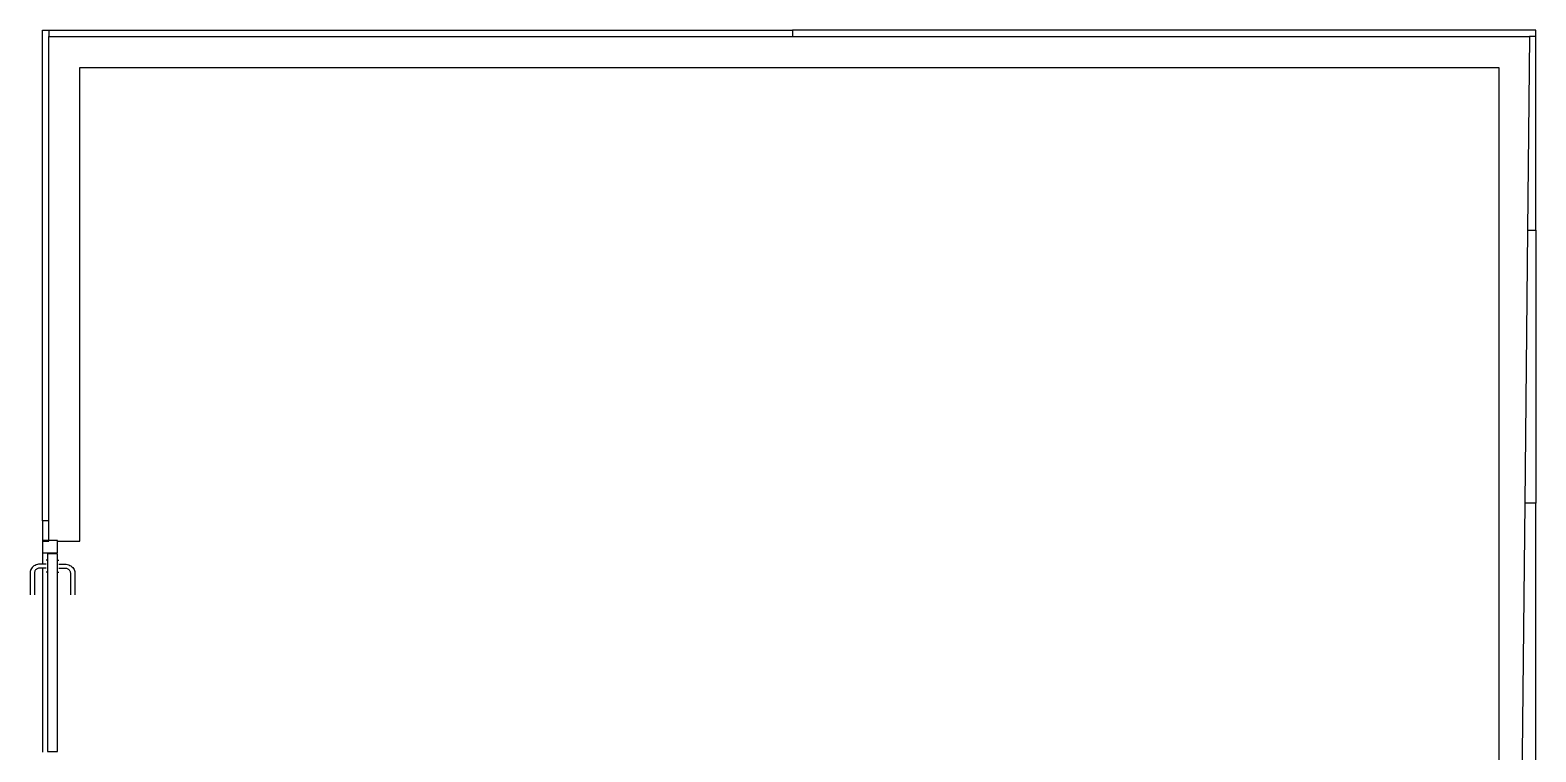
# Model space of a CAD drawing. Header units: metres. Extents: x -2 to 5.8, y -17.4 to 16.6.
# Drawn here: x -0.22 to 5.85, y 4.71 to 7.62 of the extents above; entities that cross this region are included whole.
import ezdxf

# ---------------------------------------------------------------- set-up
doc = ezdxf.new("R2010")
doc.units = ezdxf.units.M
doc.layers.add('SectionCutEdges', color=7, linetype='Continuous')

msp = doc.modelspace()

# ---------------------------------------------------------------- linework, layer by layer
for p, q in [((-0.1455, 7.623), (-0.1455, 7.5976)), ((-0.1455, 7.5976), (2.8518, 7.5976)), ((-0.1455, 5.6457), (-0.1455, 7.5976)), ((-0.0209, 7.473), (5.6991, 7.473)), ((-0.0209, 5.563), (-0.0209, 7.473)), ((5.6991, 7.473), (5.6991, 2.753)), ((5.8157, 6.817), (5.8045, 5.7171)), ((5.8491, 6.8167), (5.8491, 5.7166)), ((-0.1109, 5.563), (-0.0209, 5.563)), ((-0.2055, 5.4636), (-0.2094, 5.4607)), ((-0.2012, 5.4661), (-0.2055, 5.4636)), ((-0.1966, 5.4681), (-0.2012, 5.4661)), ((-0.1917, 5.4695), (-0.1966, 5.4681)), ((-0.1866, 5.4704), (-0.1917, 5.4695)), ((-0.1817, 5.4707), (-0.1866, 5.4704)), ((-0.1709, 5.4707), (-0.1817, 5.4707)), ((-0.1709, 5.516), (-0.1709, 5.4707)), ((-0.1709, 5.4707), (-0.1709, 5.4697)), ((-0.1564, 5.4707), (-0.1709, 5.4707)), ((-0.1509, 5.4871), (-0.1564, 5.4871)), ((-0.1109, 5.4871), (-0.1053, 5.4871)), ((-0.1053, 5.4707), (-0.08, 5.4707)), ((-0.08, 5.4707), (-0.0752, 5.4704)), ((-0.0752, 5.4704), (-0.0701, 5.4695)), ((-0.0701, 5.4695), (-0.0652, 5.4681)), ((-0.0652, 5.4681), (-0.0606, 5.4661)), ((-0.0606, 5.4661), (-0.0563, 5.4636)), ((-0.0563, 5.4636), (-0.0524, 5.4607)), ((-0.2206, 5.4409), (-0.2209, 5.4367)), ((-0.2209, 5.4367), (-0.2209, 5.3471)), ((-0.2196, 5.4453), (-0.2206, 5.4409)), ((-0.2179, 5.4495), (-0.2196, 5.4453)), ((-0.2156, 5.4536), (-0.2179, 5.4495)), ((-0.2128, 5.4573), (-0.2156, 5.4536)), ((-0.2094, 5.4607), (-0.2128, 5.4573)), ((-0.2029, 5.4389), (-0.2031, 5.4362)), ((-0.2031, 5.4362), (-0.2031, 5.3471)), ((-0.2024, 5.4413), (-0.2029, 5.4389)), ((-0.2014, 5.4436), (-0.2024, 5.4413)), ((-0.2002, 5.4458), (-0.2014, 5.4436)), ((-0.1986, 5.4479), (-0.2002, 5.4458)), ((-0.1968, 5.4497), (-0.1986, 5.4479)), ((-0.1946, 5.4513), (-0.1968, 5.4497)), ((-0.1923, 5.4527), (-0.1946, 5.4513)), ((-0.1897, 5.4538), (-0.1923, 5.4527)), ((-0.1871, 5.4546), (-0.1897, 5.4538)), ((-0.1843, 5.4551), (-0.1871, 5.4546)), ((-0.1812, 5.4553), (-0.1843, 5.4551)), ((-0.1709, 5.4553), (-0.1812, 5.4553)), ((-0.1709, 5.4553), (-0.1709, 4.713)), ((-0.1564, 5.4553), (-0.1709, 5.4553)), ((-0.1509, 5.4388), (-0.1564, 5.4388)), ((-0.1109, 5.4388), (-0.1053, 5.4388)), ((-0.1053, 5.4553), (-0.0806, 5.4553)), ((-0.0806, 5.4553), (-0.0775, 5.4551)), ((-0.0775, 5.4551), (-0.0747, 5.4546)), ((-0.0747, 5.4546), (-0.0721, 5.4538)), ((-0.0721, 5.4538), (-0.0695, 5.4527)), ((-0.0695, 5.4527), (-0.0672, 5.4513)), ((-0.0672, 5.4513), (-0.065, 5.4497)), ((-0.065, 5.4497), (-0.0632, 5.4479)), ((-0.0632, 5.4479), (-0.0616, 5.4458)), ((-0.0616, 5.4458), (-0.0603, 5.4436)), ((-0.0603, 5.4436), (-0.0594, 5.4413)), ((-0.0594, 5.4413), (-0.0589, 5.4389)), ((-0.0589, 5.4389), (-0.0587, 5.4362)), ((-0.0587, 5.4362), (-0.0587, 5.3471)), ((-0.0524, 5.4607), (-0.049, 5.4573)), ((-0.049, 5.4573), (-0.0462, 5.4536)), ((-0.0462, 5.4536), (-0.0439, 5.4495)), ((-0.0439, 5.4495), (-0.0422, 5.4453)), ((-0.0422, 5.4453), (-0.0412, 5.4409)), ((-0.0412, 5.4409), (-0.0409, 5.4367)), ((-0.0409, 5.4367), (-0.0409, 5.3471))]:
    msp.add_line(p, q)
at = {"layer": 'SectionCutEdges'}
for p, q in [((-0.1709, 5.6457), (-0.1709, 7.623)), ((-0.1709, 7.623), (-0.1455, 7.623)), ((-0.1455, 7.623), (2.8518, 7.623)), ((2.8518, 7.623), (2.8518, 7.5976)), ((5.8491, 7.623), (2.8518, 7.623)), ((2.8518, 7.5976), (5.8237, 7.5976)), ((5.8237, 7.5976), (5.8157, 6.817)), ((5.8491, 7.5976), (5.8237, 7.5976)), ((5.8491, 7.5976), (5.8491, 7.623)), ((5.8491, 6.8167), (5.8491, 7.5976)), ((5.8157, 6.817), (5.8491, 6.8167)), ((5.8045, 5.7171), (5.7741, 2.753)), ((5.8491, 5.7166), (5.8045, 5.7171)), ((5.8491, 2.753), (5.8491, 5.7166)), ((-0.1455, 5.6457), (-0.1709, 5.6457)), ((-0.1709, 5.6457), (-0.1709, 5.566)), ((-0.1455, 5.566), (-0.1455, 5.6457)), ((-0.1709, 5.566), (-0.1709, 5.563)), ((-0.1455, 5.566), (-0.1709, 5.566)), ((-0.1709, 5.563), (-0.1455, 5.563)), ((-0.1709, 5.563), (-0.1709, 5.516)), ((-0.1455, 5.563), (-0.1455, 5.566)), ((-0.1109, 5.566), (-0.1455, 5.566)), ((-0.1109, 5.563), (-0.1109, 5.566)), ((-0.1109, 5.516), (-0.1109, 5.563)), ((-0.1709, 5.516), (-0.1109, 5.516)), ((-0.1109, 5.513), (-0.1509, 5.513)), ((-0.1509, 5.513), (-0.1509, 5.4871)), ((-0.1509, 5.4871), (-0.1509, 5.4863)), ((-0.1509, 5.4863), (-0.1509, 5.4839)), ((-0.1509, 5.4839), (-0.1509, 5.48)), ((-0.1509, 5.48), (-0.1509, 5.475)), ((-0.1509, 5.475), (-0.1509, 5.4692)), ((-0.1509, 5.4692), (-0.1509, 5.463)), ((-0.1109, 5.4871), (-0.1109, 5.513)), ((-0.1109, 5.4863), (-0.1109, 5.4871)), ((-0.1109, 5.4839), (-0.1109, 5.4863)), ((-0.1109, 5.48), (-0.1109, 5.4839)), ((-0.1109, 5.475), (-0.1109, 5.48)), ((-0.1109, 5.4692), (-0.1109, 5.475)), ((-0.1109, 5.463), (-0.1109, 5.4692)), ((-0.1509, 5.463), (-0.1509, 5.4567)), ((-0.1509, 5.4567), (-0.1509, 5.4509)), ((-0.1509, 5.4509), (-0.1509, 5.4459)), ((-0.1509, 5.4459), (-0.1509, 5.4421)), ((-0.1509, 5.4421), (-0.1509, 5.4397)), ((-0.1509, 5.4397), (-0.1509, 5.4388)), ((-0.1509, 5.4388), (-0.1509, 4.716)), ((-0.1109, 5.4567), (-0.1109, 5.463)), ((-0.1109, 5.4509), (-0.1109, 5.4567)), ((-0.1109, 5.4459), (-0.1109, 5.4509)), ((-0.1109, 5.4421), (-0.1109, 5.4459)), ((-0.1109, 5.4397), (-0.1109, 5.4421)), ((-0.1109, 5.4388), (-0.1109, 5.4397)), ((-0.1109, 4.716), (-0.1109, 5.4388)), ((-0.1509, 4.716), (-0.1109, 4.716))]:
    msp.add_line(p, q, dxfattribs=at)

doc.saveas('drawing.dxf')
